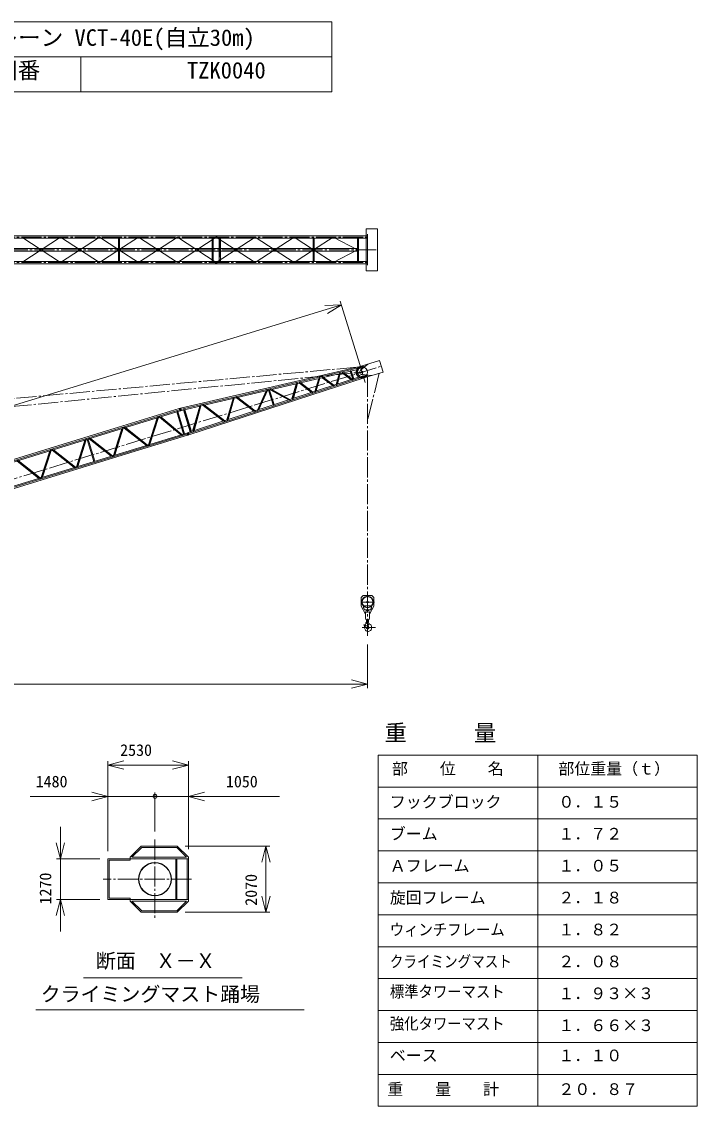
# Model space of a CAD drawing. Units: millimetres, scale not verified. Extents: x -21927 to 21954, y -31302 to 34257.
# Drawn here: x 777 to 21954, y 283 to 34257 of the extents above; entities that cross this region are included whole.
import ezdxf
from ezdxf.enums import TextEntityAlignment as Align

# ---------------------------------------------------------------- set-up
doc = ezdxf.new("R2010")
doc.units = ezdxf.units.MM
doc.header["$LTSCALE"] = 70
doc.linetypes.add('CHAIN2', pattern=[12, 9, -1, 1, -1])
for name, color, linetype, lineweight in [('0-2_01 細線', 7, 'Continuous', 18), ('0-3_05 寸法', 7, 'Continuous', 18), ('0-4_10 当社外形線', 3, 'Continuous', 18), ('0-5_12 当社中心線', 3, 'CHAIN2', 18), ('0-7_21 躯体・土木、細線', 1, 'Continuous', 18)]:
    doc.layers.add(name, color=color, linetype=linetype, lineweight=lineweight)
doc.styles.add('ＭＳ ゴシック', font='')
doc.styles.get('ＭＳ ゴシック').set_extended_font_data('MS Gothic')

msp = doc.modelspace()

# ---------------------------------------------------------------- linework, layer by layer
at = {"layer": '0-2_01 細線'}
for p, q in [((5749.82, 22109.66), (7517.01, 22520.51)), ((5760.11, 22151.18), (7505.82, 22557.03)), ((5782.47, 22078.23), (7528.19, 22484.03)), ((7401.81, 22454.65), (7209.26, 21781.28)), ((7216.21, 21743.72), (7432.72, 22500.92)), ((7248.25, 21793.96), (7439.69, 22463.45)), ((5718.04, 22138.29), (3673.88, 21511.88)), ((3685.06, 21475.4), (5750.25, 22108.26)), ((5852.55, 22094.52), (6062.77, 21408.5)), ((5857.98, 22134.81), (6090.01, 21377.62)), ((5885.74, 22102.23), (6095.11, 21419.01)), ((6356.65, 22211.7), (6136.01, 21432.31)), ((6147.08, 21396.17), (6387.16, 22257.84)), ((6394.39, 22220.47), (6178.66, 21446.18)), ((6445.74, 22271.46), (7159.15, 21725.17)), ((6463.41, 22236.51), (7103.02, 21746.74)), ((6506.31, 22246.49), (7142.28, 21759.5)), ((3696.23, 21438.92), (5740.4, 22065.34)), ((5024.6, 21845.99), (4756.6, 21006.94)), ((5058.51, 21896.28), (4762.26, 20968.78)), ((5064.16, 21858.11), (4796.17, 21019.07)), ((5080.97, 21903.16), (5817.33, 21292.09)), ((5096.65, 21868.07), (5762.77, 21315.27)), ((5135.53, 21879.98), (5801.65, 21327.19)), ((5635.22, 22033.11), (5847.26, 21341.17)), ((5640.3, 22074.56), (5874.69, 21309.67)), ((5667.73, 22043.07), (5879.77, 21351.13)), ((7706.24, 21903.02), (5984.65, 21343.37)), ((5994.5, 21386.3), (7695.13, 21939.26)), ((6016.86, 21313.34), (7717.49, 21866.3)), ((3921.24, 21507.87), (3795.62, 21114.59)), ((3955.15, 21558.17), (3804.36, 21086.08)), ((3960.8, 21520), (3813.1, 21057.56)), ((3976.12, 21564.59), (4741.16, 20962.31)), ((3992.82, 21529.81), (4684.89, 20984.97)), ((4032.39, 21541.93), (4724.46, 20997.09)), ((3908.27, 20746.98), (5952.43, 21373.4)), ((3919.45, 20710.51), (5984.65, 21343.37)), ((3930.62, 20674.06), (5974.79, 21300.44)), ((5952.43, 21373.4), (5973.47, 21379.84)), ((5994.5, 21386.29), (5973.47, 21379.84)), ((5973.47, 21379.84), (5995.82, 21306.89)), ((5973.47, 21379.84), (5995.82, 21306.89))]:
    msp.add_line(p, q, dxfattribs=at)
for points in [[(5718.04, 22138.29), (5739.08, 22144.73), (5761.43, 22071.78), (5740.4, 22065.34)], [(5760.11, 22151.18), (5739.08, 22144.73), (5761.43, 22071.78), (5782.47, 22078.23)]]:
    msp.add_lwpolyline(points, close=True, dxfattribs=at)
for points in [[(5995.82, 21306.89), (5974.79, 21300.44), (5952.43, 21373.4)], [(5995.82, 21306.89), (6016.86, 21313.34), (5994.5, 21386.29)]]:
    msp.add_lwpolyline(points, dxfattribs=at)
at = {"layer": '0-3_05 寸法'}
for p, q in [((-13062.15, 33156.54), (10498.77, 33156.54)), ((2630.3, 33156.54), (2630.3, 32055.92)), ((11374.07, 23517.85), (10764.42, 25507.32)), ((-15300.9, 17389.14), (10322.98, 25241.31)), ((10801.04, 25387.8), (10322.98, 25241.31)), ((11617.32, 14747.91), (11617.32, 13385.39)), ((-12882.68, 13510.39), (11117.32, 13510.39)), ((11617.32, 13510.39), (11117.32, 13510.39)), ((11954.22, 11282.98), (11954.22, 282.98)), ((11954.22, 11282.98), (21954.22, 11282.98)), ((16954.22, 11282.98), (16954.22, 282.98)), ((21954.22, 11282.98), (21954.22, 282.98)), ((3474.22, 8283.21), (3474.22, 11097.5)), ((3474.22, 10972.5), (3974.22, 10972.5)), ((3974.22, 10972.5), (5504.22, 10972.5)), ((6004.22, 10972.5), (5504.22, 10972.5)), ((6004.22, 8333.21), (6004.22, 11097.5)), ((11954.22, 10282.98), (21954.22, 10282.98)), ((3474.22, 9988.39), (1040.89, 9988.39)), ((2974.22, 9988.39), (2474.22, 9988.39)), ((3474.22, 9988.39), (2974.22, 9988.39)), ((3474.22, 8275.31), (3474.22, 10113.39)), ((3474.22, 9988.39), (3974.22, 9988.39)), ((4954.22, 9988.39), (3974.22, 9988.39)), ((4954.22, 8888.34), (4954.22, 10113.39)), ((4954.22, 8888.34), (4954.22, 10113.39)), ((4954.22, 9988.39), (5504.22, 9988.39)), ((6004.22, 9988.39), (5504.22, 9988.39)), ((6004.22, 8333.21), (6004.22, 10113.39)), ((6004.22, 9988.39), (8854.22, 9988.39)), ((6004.22, 9988.39), (6504.22, 9988.39)), ((6504.22, 9988.39), (7004.22, 9988.39)), ((11954.22, 9282.98), (21954.22, 9282.98)), ((1989.24, 8533.21), (1989.24, 9033.21)), ((1989.24, 8033.21), (1989.24, 8533.21)), ((5904.22, 8433.21), (8559.25, 8433.21)), ((8434.25, 8433.21), (8434.25, 7933.21)), ((11954.22, 8282.98), (21954.22, 8282.98)), ((3224.22, 8033.21), (1864.24, 8033.21)), ((1989.24, 8033.21), (1989.24, 6763.21)), ((8434.25, 7933.21), (8434.25, 6863.21)), ((11954.22, 7282.98), (21954.22, 7282.98)), ((8434.25, 6363.21), (8434.25, 6863.21)), ((3224.22, 6763.21), (1864.24, 6763.21)), ((1989.24, 6763.21), (1989.24, 6263.21)), ((1989.24, 6263.21), (1989.24, 5763.21)), ((5904.22, 6363.21), (8559.25, 6363.21)), ((11954.22, 6282.98), (21954.22, 6282.98)), ((11954.22, 5282.98), (21954.22, 5282.98)), ((2719.03, 4306.52), (7685.1, 4306.52)), ((11954.22, 4282.98), (21954.22, 4282.98)), ((1219.46, 3306.52), (9634.16, 3306.52)), ((11954.22, 3282.98), (21954.22, 3282.98)), ((11954.22, 2282.98), (21954.22, 2282.98)), ((11954.22, 1282.98), (21954.22, 1282.98)), ((11954.22, 282.98), (21954.22, 282.98))]:
    msp.add_line(p, q, dxfattribs=at)
msp.add_lwpolyline([(-13062.15, 34257.17), (10498.77, 34257.17), (10498.77, 32055.92), (-13062.15, 32055.92)], close=True, dxfattribs=at)
for points in [[(10283.73, 25369.4), (10801.04, 25387.8), (10362.24, 25113.21)], [(11117.32, 13644.37), (11617.32, 13510.39), (11117.32, 13376.42)], [(3974.22, 10838.53), (3474.22, 10972.5), (3974.22, 11106.48)], [(5504.22, 11106.48), (6004.22, 10972.5), (5504.22, 10838.53)], [(2974.22, 10122.37), (3474.22, 9988.39), (2974.22, 9854.42)], [(6504.22, 9854.42), (6004.22, 9988.39), (6504.22, 10122.37)], [(2123.22, 8533.21), (1989.24, 8033.21), (1855.27, 8533.21)], [(8300.28, 7933.21), (8434.25, 8433.21), (8568.23, 7933.21)], [(8568.23, 6863.21), (8434.25, 6363.21), (8300.28, 6863.21)], [(1855.27, 6263.21), (1989.24, 6763.21), (2123.22, 6263.21)]]:
    msp.add_lwpolyline(points, dxfattribs=at)
msp.add_circle((4954.22, 9988.39), 62.5, dxfattribs=at)
msp.add_circle((4954.22, 9988.39), 62.5, dxfattribs=at)
at = {"layer": '0-4_10 当社外形線'}
for p, q in [((-15192.92, 27550.08), (11617.1, 27550.08)), ((6877.07, 27473.78), (6877.07, 27550.08)), ((6877.07, 27473.78), (6877.07, 27550.08)), ((11574.84, 27768.43), (11924.84, 27768.43)), ((11617.1, 26633.13), (11617.1, 27598.19)), ((11924.84, 27768.43), (11924.84, 26448.43)), ((-15192.92, 27473.78), (11617.1, 27473.78)), ((777.08, 27511.93), (1997.08, 26711.93)), ((777.08, 26711.93), (1997.08, 27511.93)), ((1997.08, 27511.93), (3217.08, 26711.93)), ((1997.08, 26711.93), (3217.08, 27511.93)), ((3217.08, 27511.93), (3827.08, 27111.93)), ((3810.07, 26750.08), (3810.07, 27473.78)), ((4437.08, 27511.93), (3827.08, 27111.93)), ((3844.07, 26750.08), (3844.07, 27473.78)), ((5657.08, 26711.93), (4437.08, 27511.93)), ((6877.08, 27511.93), (5657.08, 26711.93)), ((6745.07, 26750.08), (6745.07, 27473.78)), ((6779.07, 26750.08), (6779.07, 27473.78)), ((6855.07, 27473.78), (6877.07, 27473.78)), ((6877.07, 27511.93), (8097.07, 26711.93)), ((6899.07, 27473.78), (6877.07, 27473.78)), ((6970.85, 26755.04), (6970.85, 27472.55)), ((7004.85, 26757.39), (7004.85, 27471.97)), ((8097.07, 26711.93), (9317.07, 27511.93)), ((9317.07, 27511.93), (9927.07, 27111.93)), ((9910.06, 26750.08), (9910.06, 27473.78)), ((10537.07, 27511.93), (9927.07, 27111.93)), ((9944.06, 26750.08), (9944.06, 27473.78)), ((11300.07, 27111.93), (10537.07, 27511.93)), ((11300.07, 26750.08), (11300.07, 27473.78)), ((11334.07, 26750.08), (11334.07, 27473.78)), ((11300.07, 27150.08), (-8330.93, 27150.08)), ((11300.07, 27073.78), (-8330.93, 27073.78)), ((3217.08, 26711.93), (3827.08, 27111.93)), ((4437.08, 26711.93), (3827.08, 27111.93)), ((9317.07, 26711.93), (9927.07, 27111.93)), ((10537.07, 26711.93), (9927.07, 27111.93)), ((11300.07, 27111.93), (10537.07, 26711.93)), ((-15192.92, 26750.08), (11617.1, 26750.08)), ((-15192.92, 26673.78), (11617.1, 26673.78)), ((11492.32, 15953.82), (11492.32, 15897.13)), ((11502.32, 15963.82), (11732.32, 15963.82)), ((11557.32, 15758.82), (11557.32, 15568.82)), ((11677.32, 15758.82), (11677.32, 15568.82)), ((11712.32, 15838.82), (11738.04, 15881.69)), ((11742.32, 15953.82), (11742.32, 15897.13)), ((11564.08, 15425.52), (11549.47, 15346.19)), ((11561.96, 15334.74), (11638.47, 15355.83)), ((11642.67, 15372.76), (11580.76, 15430.99)), ((11587.32, 15424.82), (11587.32, 15516.86)), ((11608.63, 15347.61), (11647.37, 15308.87)), ((11647.32, 15516.86), (11647.32, 15433.74)), ((4524.22, 8433.21), (4174.22, 8083.21)), ((4540.79, 8393.21), (4230.79, 8083.21)), ((5654.22, 8433.21), (4524.22, 8433.21)), ((5637.65, 8393.21), (4540.79, 8393.21)), ((5947.65, 8083.21), (5637.65, 8393.21)), ((6004.22, 8083.21), (5654.22, 8433.21)), ((3474.22, 8033.21), (3474.22, 6763.21)), ((4174.22, 8033.21), (3474.22, 8033.21)), ((3514.22, 7993.21), (3514.22, 6803.21)), ((4174.22, 7993.21), (3514.22, 7993.21)), ((4174.22, 8083.21), (4174.22, 7993.21)), ((6004.22, 8033.21), (4174.22, 8033.21)), ((5947.65, 8083.21), (4230.79, 8083.21)), ((5604.22, 8033.21), (5604.22, 6763.21)), ((5644.22, 8033.21), (5644.22, 6763.21)), ((5964.22, 8033.21), (5964.22, 6763.21)), ((6004.22, 8083.21), (6004.22, 8033.21)), ((6004.22, 8033.21), (6004.22, 6763.21)), ((4174.22, 6803.21), (3514.22, 6803.21)), ((4174.22, 6713.21), (4174.22, 6803.21)), ((4174.22, 6763.21), (3474.22, 6763.21)), ((6004.22, 6763.21), (4174.22, 6763.21)), ((4524.22, 6363.21), (4174.22, 6713.21)), ((5947.65, 6713.21), (4230.79, 6713.21)), ((4540.79, 6403.21), (4230.79, 6713.21)), ((5947.65, 6713.21), (5637.65, 6403.21)), ((6004.22, 6713.21), (5654.22, 6363.21)), ((6004.22, 6713.21), (6004.22, 6763.21)), ((5654.22, 6363.21), (4524.22, 6363.21)), ((5637.65, 6403.21), (4540.79, 6403.21))]:
    msp.add_line(p, q, dxfattribs=at)
for points in [[(6877.07, 27550.08), (6899.07, 27550.08), (6899.07, 27473.78)], [(11574.84, 27768.43), (11574.84, 26448.43), (11924.84, 26448.43)], [(6877.08, 26711.93), (5657.08, 27511.93), (4437.08, 26711.93)], [(6877.07, 26711.93), (8097.07, 27511.93), (9317.07, 26711.93)], [(11557.32, 15698.82), (11417.32, 15948.82), (11417.32, 16218.82), (11477.32, 16278.82), (11757.32, 16278.82), (11817.32, 16218.82), (11817.32, 15948.82), (11677.32, 15698.82)], [(11712.32, 15838.82), (11522.32, 15838.82), (11496.59, 15881.69)], [(11498.76, 15363.07), (11505.26, 15367.07), (11518.82, 15363.66), (11550.76, 15336.07), (11567.26, 15314.07), (11574.82, 15278.82)], [(11498.76, 15363.07), (11512.26, 15339.07), (11520.76, 15308.07), (11527.32, 15278.82)]]:
    msp.add_lwpolyline(points, dxfattribs=at)
for points in [[(6855.07, 26673.78), (6877.07, 26673.78), (6877.07, 26750.08), (6855.07, 26750.08)], [(6899.07, 26673.78), (6877.07, 26673.78), (6877.07, 26750.08), (6899.07, 26750.08)]]:
    msp.add_lwpolyline(points, close=True, dxfattribs=at)
for centre, radius in [((11447.32, 23278.82), 170), ((11447.32, 23278.82), 25), ((11617.32, 16078.82), 180), ((11617.32, 16078.82), 170), ((11617.32, 16078.82), 27.5), ((4954.22, 7398.21), 518), ((4954.22, 7398.21), 508)]:
    msp.add_circle(centre, radius, dxfattribs=at)
for centre, radius, start, end in [((11447.32, 23278.82), 190, 63.68545, 330.3888), ((11447.32, 23278.82), 140, 72.80899, 321.26527), ((11502.32, 15953.82), 10, 90, 180), ((11522.32, 15897.13), 30, 180, 210.96376), ((11617.32, 15758.82), 60, 0, 180), ((11732.32, 15953.82), 10, 0, 90), ((11712.32, 15897.13), 30, 329.03624, 0), ((11559.31, 15344.38), 10, 169.56693, 285.41622), ((11617.32, 15568.82), 60, 180, 0), ((11573.91, 15423.7), 10, 46.75064, 169.56693), ((11617.32, 15278.82), 42.5, 180, 45), ((11635.81, 15365.47), 10, 285.41622, 46.75064), ((11687.32, 15433.74), 40, 180, 245.68426), ((11617.32, 15278.82), 130, 0, 65.68426), ((11644.17, 15272.71), 117.01, 177.00715, 256.73265), ((11632.89, 15272.37), 114.61, 262.19352, 3.22526)]:
    msp.add_arc(centre, radius, start, end, dxfattribs=at)
at = {"layer": '0-5_12 当社中心線'}
for p, q in [((-15192.92, 27511.93), (11617.1, 27511.93)), ((3827.08, 26711.93), (3827.08, 27511.93)), ((6762.07, 26711.93), (6762.07, 27511.93)), ((6987.85, 27510.05), (6987.85, 26711.93)), ((9927.07, 26711.93), (9927.07, 27511.93)), ((11317.09, 26711.93), (11317.09, 27511.93)), ((11885.33, 27111.93), (-17271.6, 27111.93)), ((-15192.92, 26711.93), (11617.1, 26711.93)), ((-15221.97, 15106.3), (12049.66, 23463.4)), ((11372.47, 23523.05), (11545.84, 22957.31)), ((11278.53, 23434.13), (-15943.07, 20952.14)), ((-2049.13, 21952.16), (11447.32, 23278.82)), ((11985.92, 23245.15), (11617.32, 21778.82)), ((11617.32, 23132.19), (11617.32, 16278.82)), ((11617.32, 16395.47), (11617.32, 15015.7)), ((11445.9, 16078.82), (11833.57, 16078.82)), ((11573.1, 15758.82), (11649.65, 15758.82)), ((11449.47, 15278.82), (11869.72, 15278.82)), ((4954.22, 8638.34), (4954.22, 6158.07)), ((6101.12, 7398.21), (3327.81, 7398.21))]:
    msp.add_line(p, q, dxfattribs=at)
at = {"layer": '0-7_21 躯体・土木、細線'}
for p, q in [((7505.82, 22557.03), (11391.03, 23460.29)), ((11401.98, 23338.56), (11630.68, 23533.73)), ((7517.01, 22520.51), (11301.22, 23400.29)), ((7528.19, 22484.03), (11273.05, 23354.53)), ((7695.13, 21939.26), (11337.67, 23123.65)), ((9974.14, 22640.28), (10121.19, 23125.95)), ((10179.85, 23139.58), (10582.79, 22838.14)), ((10198.15, 23104.66), (10525.68, 22859.63)), ((10241.45, 23114.73), (10565.24, 22872.49)), ((10726.02, 23227.37), (10632.77, 22894.45)), ((10639.85, 22856.69), (10756.65, 23273.68)), ((10763.79, 23236.15), (10671.62, 22907.08)), ((10815.31, 23287.32), (11153.39, 23023.63)), ((10832.73, 23252.17), (11097.6, 23045.59)), ((10875.32, 23262.07), (11136.62, 23058.27)), ((11074.5, 23308.37), (11153.97, 23063.92)), ((11079.27, 23348.69), (11181.92, 23032.9)), ((11107.74, 23316.1), (11186.3, 23074.43)), ((11443.24, 23203.93), (11742.01, 23170.4)), ((11385.61, 23099.12), (7706.24, 21903.02)), ((7717.49, 21866.3), (11509.75, 23099.37)), ((9382.12, 22914.98), (9249.13, 22444.55)), ((9260.88, 22408.41), (9412.42, 22961.17)), ((9419.78, 22923.73), (9292.26, 22458.58)), ((9471.07, 22974.8), (9917.08, 22621.73)), ((9488.13, 22939.62), (9861.84, 22643.78)), ((9900.67, 22656.4), (9530.47, 22949.46)), ((10089.33, 23079.37), (9967.88, 22678.25)), ((10127.54, 23088.25), (10007.28, 22691.07)), ((7491.38, 22514.55), (8110.16, 22034.33)), ((7508.8, 22479.52), (8054.4, 22056.08)), ((7551.47, 22489.44), (8093.48, 22068.79)), ((8442.75, 22696.62), (8166.67, 22092.59)), ((8483.67, 22745.25), (8167.22, 22052.88)), ((8484.58, 22706.34), (8210.58, 22106.86)), ((8508.2, 22711.83), (8657.61, 22252.22)), ((8513, 22752.06), (8685.52, 22221.37)), ((8541.44, 22719.56), (8689.95, 22262.73)), ((8542.33, 22758.88), (9203.82, 22389.86)), ((8567.2, 22725.54), (9136.52, 22407.94)), ((8616.46, 22736.99), (9180.61, 22422.27)), ((-110.72, 20312.22), (3685.06, 21475.4)), ((3673.88, 21511.88), (-62.31, 20366.96)), ((-39.96, 20294.01), (3696.23, 21438.92)), ((2493.55, 20313.46), (2761.54, 21152.5)), ((2795.45, 21202.79), (2499.2, 20275.29)), ((2801.11, 21164.62), (2533.11, 20325.58)), ((2829.04, 21173.18), (3041.07, 20481.24)), ((2861.54, 21183.14), (3073.58, 20491.2)), ((2872.76, 21226.48), (3637.8, 20624.2)), ((2889.46, 21191.7), (3581.53, 20646.86)), ((2929.03, 21203.82), (3621.1, 20658.98)), ((3795.62, 21114.59), (3653.24, 20668.83)), ((3804.36, 21086.08), (3658.9, 20630.66)), ((141.18, 19592.6), (3908.27, 20746.98)), ((1658.19, 20814.39), (1390.19, 19975.34)), ((1692.1, 20864.68), (1395.84, 19937.18)), ((1697.75, 20826.51), (1429.75, 19987.47)), ((1713.07, 20871.1), (2478.1, 20268.82)), ((1729.77, 20836.32), (2421.84, 20291.48)), ((1769.33, 20848.45), (2461.4, 20303.61)), ((3813.1, 21057.56), (3692.81, 20680.96)), ((123.67, 19547.33), (3919.45, 20710.51)), ((163.5, 19519.74), (3930.62, 20674.06)), ((609.71, 20532.99), (1374.75, 19930.71)), ((626.41, 20498.21), (1318.48, 19953.37)), ((665.97, 20510.33), (1358.05, 19965.49))]:
    msp.add_line(p, q, dxfattribs=at)
msp.add_lwpolyline([(11391.03, 23460.29), (11993.99, 23645.06), (12105.33, 23281.74), (11502.36, 23096.97)], dxfattribs=at)
msp.add_arc((11447.32, 23278.82), 75, 127.19143, 266.88282, dxfattribs=at)

# ---------------------------------------------------------------- texts
at = {"layer": '0-3_05 寸法', "style": 'ＭＳ ゴシック'}
for s, height, p in [('図面名称    \u3000\u3000\u3000\u3000クライミングクレーン VCT-40E(自立30m)', 518.9, (-12072.69, 33344.86)), ('\u3000\u3000竹本機械工業株式会社     \u3000\u3000 図番     \u3000\u3000\u3000\u3000TZK0040', 518.9, (-12082.8, 32321.52)), ('重\u3000\u3000\u3000量', 513.2, (12151.65, 11569.86)), ('2530', 366.6, (3864.22, 11147.5)), ('部\u3000\u3000位\u3000\u3000名', 366.6, (12383.1, 10565.66)), ('部位重量（ｔ）', 366.6, (17599.59, 10565.66)), ('1480', 366.6, (1215.89, 10163.39)), ('1050', 366.6, (7179.22, 10163.39)), ('フックブロック', 366.6, (12315.94, 9525.81)), ('０．１５', 366.6, (17599.59, 9526.77)), ('ブーム', 366.6, (12315.94, 8525.81)), ('１．７２', 366.6, (17599.59, 8526.77)), ('Ａフレーム', 366.6, (12315.94, 7525.81)), ('１．０５', 366.6, (17599.59, 7526.77)), ('旋回フレーム', 366.6, (12315.94, 6525.81)), ('２．１８', 366.6, (17599.59, 6526.77)), ('１．８２', 366.6, (17599.59, 5526.77)), ('断面\u3000Ｘ－Ｘ', 458.2, (3102.61, 4473.19)), ('２．０８', 366.6, (17599.59, 4526.77)), ('クライミングマスト踊場', 458.2, (1373.44, 3431.52)), ('１．９３×３', 366.6, (17599.59, 3526.77)), ('１．６６×３', 366.6, (17599.59, 2526.77)), ('ベース', 366.6, (12315.94, 1582.16)), ('１．１０', 366.6, (17599.59, 1583.12)), ('重\u3000\u3000量\u3000\u3000計', 366.6, (12237.18, 525.81)), ('２０．８７', 366.6, (17599.59, 526.77))]:
    msp.add_text(s, height=height, dxfattribs=at).set_placement(p, align=Align.BOTTOM_LEFT)
for s, p in [('1270', (1814.24, 6606.54)), ('2070', (8259.25, 6564.87))]:
    msp.add_text(s, height=366.6, rotation=90, dxfattribs=at).set_placement(p, align=Align.BOTTOM_LEFT)
for s, width, p in [('ウィンチフレーム', 0.9, (12315.94, 5525.81)), ('クライミングマスト', 0.85, (12315.94, 4525.81)), ('標準タワーマスト', 0.9, (12315.94, 3582.16)), ('強化タワーマスト', 0.9, (12315.94, 2582.16))]:
    msp.add_text(s, height=366.6, dxfattribs=dict(at, width=width)).set_placement(p, align=Align.BOTTOM_LEFT)

doc.saveas('drawing.dxf')
